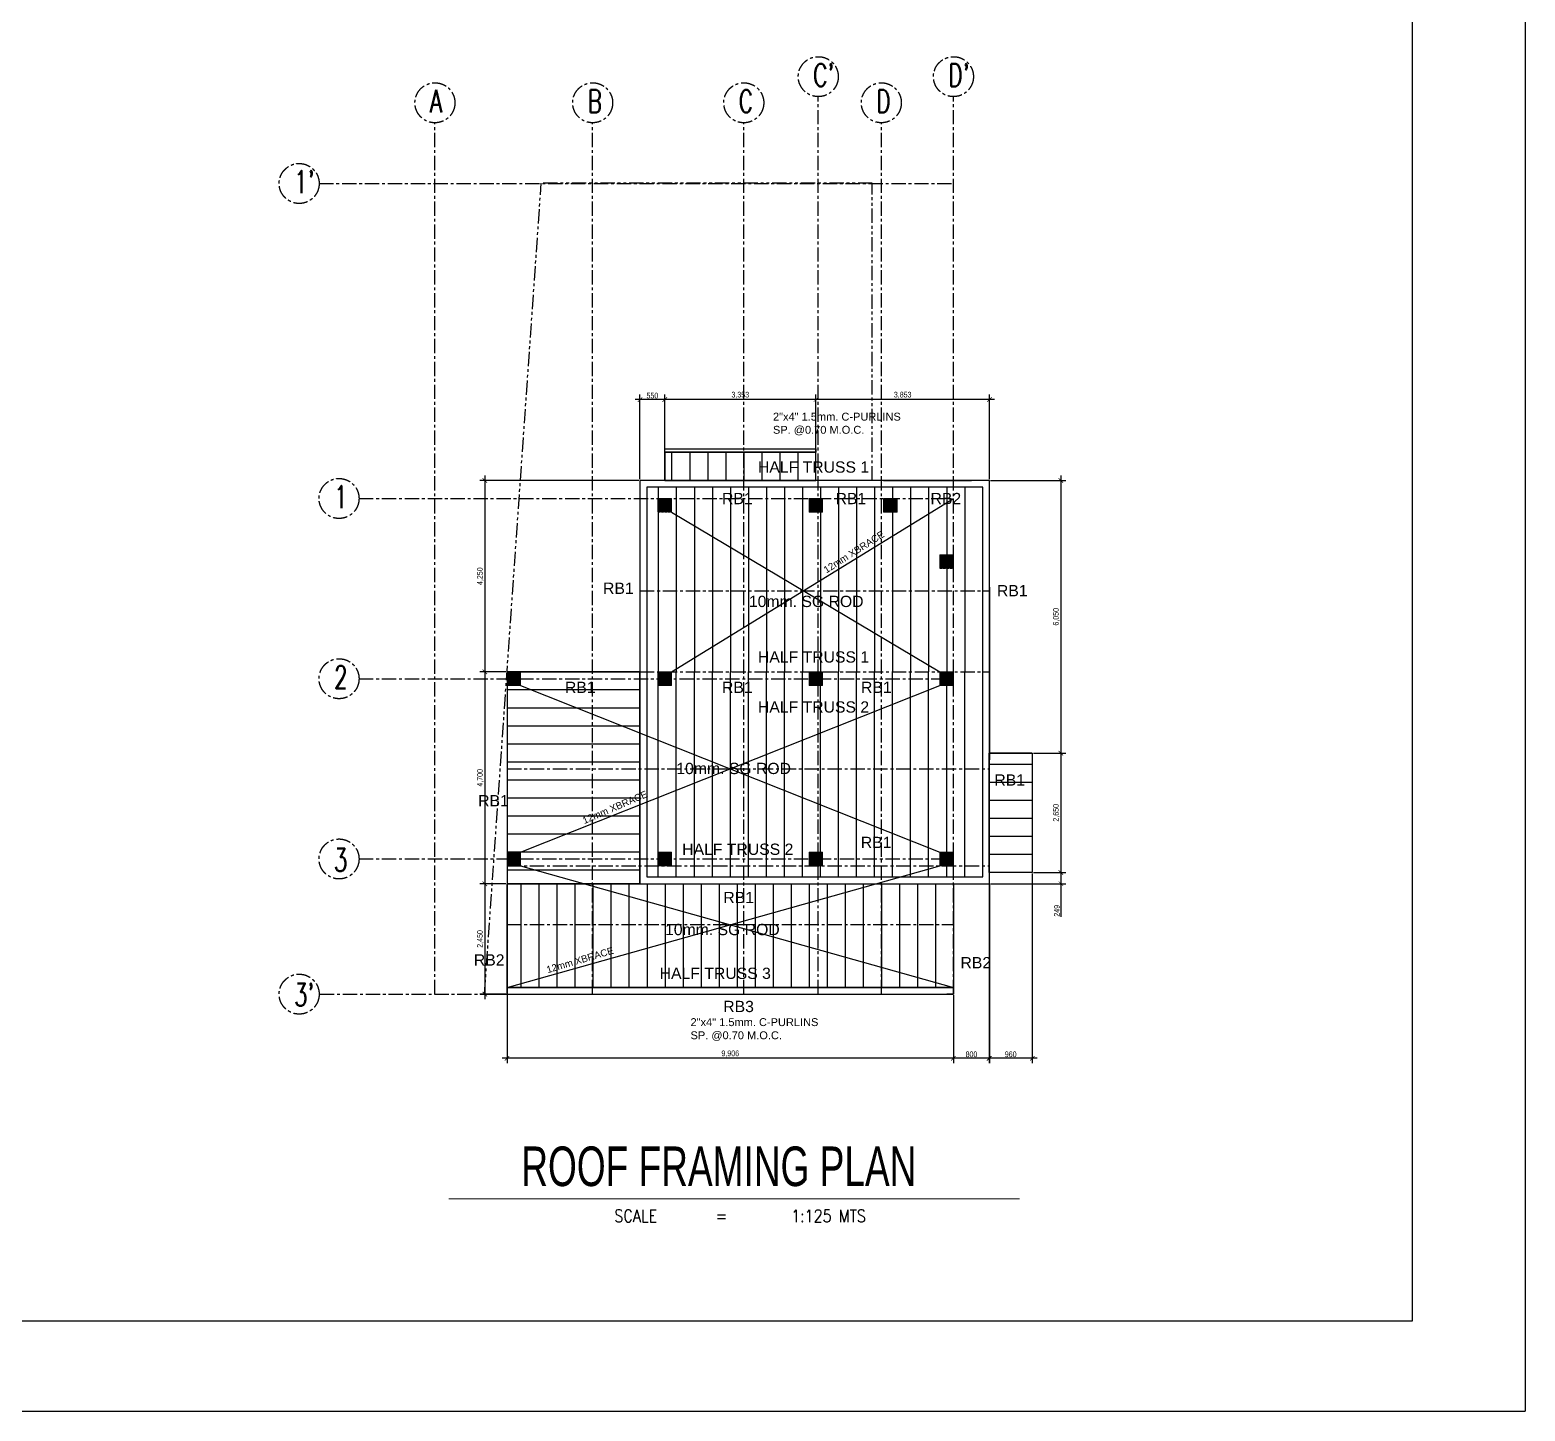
# Model space of a CAD drawing. Header units: millimetres. Extents: x -248340 to 456025, y 261499 to 1049645.
# Drawn here: x 70311 to 103492, y 435004 to 465657 of the extents above; entities that cross this region are included whole.
import ezdxf

# ---------------------------------------------------------------- set-up
doc = ezdxf.new("R2010")
doc.units = ezdxf.units.MM
doc.header["$LTSCALE"] = 8
doc.header["$MEASUREMENT"] = 0
doc.header["$PDMODE"] = 3
doc.header["$PDSIZE"] = 0.3125
for name, pattern in [('CENTER', [50.8, 31.75, -6.35, 6.35, -6.35]), ('CONTINOUS', [0]), ('DASHED', [19.05, 12.7, -6.35]), ('DASHED2', [0.375, 0.25, -0.125]), ('PHANTOM', [63.5, 31.75, -6.35, 6.35, -6.35, 6.35, -6.35])]:
    doc.linetypes.add(name, pattern=pattern)
doc.layers.get('0').update_dxf_attribs({"linetype": 'CONTINUOUS'})
doc.layers.get('DEFPOINTS').update_dxf_attribs({"color": 8, "linetype": 'CONTINUOUS'})
for name, color, linetype, lineweight in [('A-ANNO-DIMS', 211, 'CONTINUOUS', 9), ('DIM', 2, 'CONTINUOUS', 25), ('S_wall', 251, 'CONTINUOUS', 0)]:
    doc.layers.add(name, color=color, linetype=linetype, lineweight=lineweight)
for name, color, linetype in [('ar_column', 7, 'CONTINUOUS'), ('ar_grid', 10, 'CENTER'), ('AR_ROOF', 7, 'CONTINUOUS'), ('ar_wall', 7, 'CONTINOUS'), ('MARK', 7, 'CONTINUOUS'), ('TEXT', 2, 'CONTINUOUS')]:
    doc.layers.add(name, color=color, linetype=linetype)
doc.layers.add('mv', color=30, linetype='CONTINUOUS', plot=False)
doc.styles.add('ARIAL', font='arial.ttf')
doc.styles.add('EN-SCL-DIM', font='swisscl.ttf')
doc.styles.add('ROMANS', font='ROMANS', dxfattribs={"width": 0.8, "bigfont": 'BIGFONT'})
doc.styles.get("Standard").update_dxf_attribs({"font": 'txt.shx', "width": 0.7, "bigfont": 'extfont.shx'})
doc.dimstyles.new('SC50', dxfattribs={"dimscale": 0.5, "dimtxt": 250, "dimasz": 200, "dimexe": 220, "dimexo": 50, "dimgap": 50, "dimtad": 1, "dimdec": 0, "dimrnd": 1, "dimzin": 0, "dimdsep": 46, "dimlunit": 6, "dimtxsty": 'EN-SCL-DIM', "dimblk": 'ARCHTICK', "dimcen": 100, "dimdle": 220, "dimclrd": 1, "dimclre": 1, "dimclrt": 3, "dimadec": 0, "dimazin": 0, "dimtfac": 1, "dimtdec": 0, "dimtofl": 0, "dimtmove": 0, "dimatfit": 3, "dimldrblk": 'OPEN90', "dimfxl": 1, "dimtolj": 1, "dimtzin": 0, "dimarcsym": 1})

# ---------------------------------------------------------------- blocks, each defined once
blk = doc.blocks.new('231')
at = {"layer": 'A-ANNO-DIMS', "color": 0, "linetype": 'DASHED2', "ltscale": 25}
for points in [[(123186, -350749), (123486, -350749), (123486, -350449), (123186, -350449)], [(126539, -350749), (126839, -350749), (126839, -350449), (126539, -350449)], [(128192, -350749), (128492, -350749), (128492, -350449), (128192, -350449)], [(129442, -351999), (129742, -351999), (129742, -351699), (129442, -351699)], [(119836, -354599), (120136, -354599), (120136, -354299), (119836, -354299)], [(123186, -354599), (123486, -354599), (123486, -354299), (123186, -354299)], [(126539, -354599), (126839, -354599), (126839, -354299), (126539, -354299)], [(129442, -354599), (129742, -354599), (129742, -354299), (129442, -354299)], [(119836, -358599), (120136, -358599), (120136, -358299), (119836, -358299)], [(123186, -358599), (123486, -358599), (123486, -358299), (123186, -358299)], [(126539, -358599), (126839, -358599), (126839, -358299), (126539, -358299)], [(129442, -358599), (129742, -358599), (129742, -358299), (129442, -358299)]]:
    blk.add_lwpolyline(points, close=True, dxfattribs=at)
blk = doc.blocks.new('column')
at = {"layer": 'A-ANNO-DIMS', "ltscale": 1.25}
h = blk.add_hatch(dxfattribs=at)
h.set_pattern_fill('ANSI32', color=5, scale=50)
h.paths.add_polyline_path([(50520, -350284), (50820, -350284), (50820, -349984), (50520, -349984)])
at = {"layer": 'A-ANNO-DIMS', "color": 0, "ltscale": 1.25}
blk.add_lwpolyline([(50520, -350284), (50820, -350284), (50820, -349984), (50520, -349984)], close=True, dxfattribs=at)
blk = doc.blocks.new('_ArchTick')
at = {"color": 0, "linetype": 'ByBlock', "const_width": 0.15}
blk.add_lwpolyline([(-0.5, -0.5), (0.5, 0.5)], dxfattribs=at)
blk = doc.blocks.new('*D893')
at = {"layer": 'DEFPOINTS', "color": 0, "lineweight": 30, "ltscale": 1.25, "transparency": 16777216}
for p in [(87753, 457452), (87753, 456283), (91606, 455658)]:
    blk.add_point(p, dxfattribs=at)
at = {"layer": 'DIM', "color": 1, "lineweight": -2, "ltscale": 1.25, "transparency": 16777216}
for p, q in [((87753, 456308), (87753, 457562)), ((91606, 455683), (91606, 457562)), ((91716, 457452), (87643, 457452))]:
    blk.add_line(p, q, dxfattribs=at)
at = {"layer": 'DIM', "color": 1, "lineweight": -2, "ltscale": 1.25, "transparency": 16777216, "xscale": 100, "yscale": 100, "zscale": 100, "rotation": 180}
blk.add_blockref('_ArchTick', (87753, 457452), dxfattribs=at)
at = {"layer": 'DIM', "color": 1, "lineweight": -2, "ltscale": 1.25, "transparency": 16777216, "xscale": 100, "yscale": 100, "zscale": 100}
blk.add_blockref('_ArchTick', (91606, 457452), dxfattribs=at)
at = {"layer": 'DIM', "color": 3, "ltscale": 1.25, "transparency": 16777216, "insert": (89679, 457551), "char_height": 125, "attachment_point": 5, "style": 'EN-SCL-DIM'}
blk.add_mtext('\\A1;3,853', dxfattribs=at)
blk = doc.blocks.new('_Open90')
at = {"color": 0, "linetype": 'ByBlock', "lineweight": -2}
for p, q in [((0, 0), (-1, 0)), ((-0.5, 0.5), (0, 0)), ((0, 0), (-0.5, -0.5))]:
    blk.add_line(p, q, dxfattribs=at)
blk = doc.blocks.new('*D888')
at = {"layer": 'DEFPOINTS', "color": 0, "lineweight": 30, "ltscale": 1.25, "transparency": 16777216}
for p in [(84400, 457452), (84400, 456283), (87753, 456283)]:
    blk.add_point(p, dxfattribs=at)
at = {"layer": 'DIM', "color": 1, "lineweight": -2, "ltscale": 1.25, "transparency": 16777216}
for p, q in [((84400, 456308), (84400, 457562)), ((87753, 456308), (87753, 457562)), ((87863, 457452), (84290, 457452))]:
    blk.add_line(p, q, dxfattribs=at)
at = {"layer": 'DIM', "color": 1, "lineweight": -2, "ltscale": 1.25, "transparency": 16777216, "xscale": 100, "yscale": 100, "zscale": 100, "rotation": 180}
blk.add_blockref('_ArchTick', (84400, 457452), dxfattribs=at)
at = {"layer": 'DIM', "color": 1, "lineweight": -2, "ltscale": 1.25, "transparency": 16777216, "xscale": 100, "yscale": 100, "zscale": 100}
blk.add_blockref('_ArchTick', (87753, 457452), dxfattribs=at)
at = {"layer": 'DIM', "color": 3, "ltscale": 1.25, "transparency": 16777216, "insert": (86076, 457551), "char_height": 125, "attachment_point": 5, "style": 'EN-SCL-DIM'}
blk.add_mtext('\\A1;3,353', dxfattribs=at)
blk = doc.blocks.new('*D889')
at = {"layer": 'DEFPOINTS', "color": 0, "lineweight": 30, "ltscale": 1.25, "transparency": 16777216}
for p in [(83850, 457452), (84400, 456283), (83850, 455658)]:
    blk.add_point(p, dxfattribs=at)
at = {"layer": 'DIM', "color": 1, "lineweight": -2, "ltscale": 1.25, "transparency": 16777216}
for p, q in [((83850, 455683), (83850, 457562)), ((84400, 456308), (84400, 457562)), ((84510, 457452), (83740, 457452))]:
    blk.add_line(p, q, dxfattribs=at)
at = {"layer": 'DIM', "color": 1, "lineweight": -2, "ltscale": 1.25, "transparency": 16777216, "xscale": 100, "yscale": 100, "zscale": 100, "rotation": 180}
blk.add_blockref('_ArchTick', (83850, 457452), dxfattribs=at)
at = {"layer": 'DIM', "color": 1, "lineweight": -2, "ltscale": 1.25, "transparency": 16777216, "xscale": 100, "yscale": 100, "zscale": 100}
blk.add_blockref('_ArchTick', (84400, 457452), dxfattribs=at)
at = {"layer": 'DIM', "color": 3, "ltscale": 1.25, "transparency": 16777216, "insert": (84125, 457541), "char_height": 125, "attachment_point": 5, "style": 'EN-SCL-DIM'}
blk.add_mtext('\\A1;550', dxfattribs=at)
blk = doc.blocks.new('*D894')
at = {"layer": 'DEFPOINTS', "color": 0, "lineweight": 30, "ltscale": 1.25, "transparency": 16777216}
for p in [(83850, 455658), (80407, 451408), (80900, 451408)]:
    blk.add_point(p, dxfattribs=at)
at = {"layer": 'DIM', "color": 1, "lineweight": -2, "ltscale": 1.25, "transparency": 16777216}
for p, q in [((83825, 455658), (80297, 455658)), ((80407, 455768), (80407, 451298)), ((80875, 451408), (80297, 451408))]:
    blk.add_line(p, q, dxfattribs=at)
at = {"layer": 'DIM', "color": 1, "lineweight": -2, "ltscale": 1.25, "transparency": 16777216, "xscale": 100, "yscale": 100, "zscale": 100}
for p, rotation in [((80407, 455658), 90), ((80407, 451408), 270)]:
    blk.add_blockref('_ArchTick', p, dxfattribs=dict(at, rotation=rotation))
at = {"layer": 'DIM', "color": 3, "ltscale": 1.25, "transparency": 16777216, "insert": (80308, 453533), "char_height": 125, "attachment_point": 5, "rotation": 90, "style": 'EN-SCL-DIM'}
blk.add_mtext('\\A1;4,250', dxfattribs=at)
blk = doc.blocks.new('*D895')
at = {"layer": 'DEFPOINTS', "color": 0, "lineweight": 30, "ltscale": 1.25, "transparency": 16777216}
for p in [(80900, 451408), (80407, 446708), (80900, 446708)]:
    blk.add_point(p, dxfattribs=at)
at = {"layer": 'DIM', "color": 1, "lineweight": -2, "ltscale": 1.25, "transparency": 16777216}
for p, q in [((80875, 451408), (80297, 451408)), ((80407, 451518), (80407, 446598)), ((80875, 446708), (80297, 446708))]:
    blk.add_line(p, q, dxfattribs=at)
at = {"layer": 'DIM', "color": 1, "lineweight": -2, "ltscale": 1.25, "transparency": 16777216, "xscale": 100, "yscale": 100, "zscale": 100}
for p, rotation in [((80407, 451408), 90), ((80407, 446708), 270)]:
    blk.add_blockref('_ArchTick', p, dxfattribs=dict(at, rotation=rotation))
at = {"layer": 'DIM', "color": 3, "ltscale": 1.25, "transparency": 16777216, "insert": (80308, 449058), "char_height": 125, "attachment_point": 5, "rotation": 90, "style": 'EN-SCL-DIM'}
blk.add_mtext('\\A1;4,700', dxfattribs=at)
blk = doc.blocks.new('*D890')
at = {"layer": 'DEFPOINTS', "color": 0, "lineweight": 30, "ltscale": 1.25, "transparency": 16777216}
for p in [(80900, 446708), (80407, 444258), (80900, 444258)]:
    blk.add_point(p, dxfattribs=at)
at = {"layer": 'DIM', "color": 1, "lineweight": -2, "ltscale": 1.25, "transparency": 16777216}
for p, q in [((80875, 446708), (80297, 446708)), ((80407, 446818), (80407, 444148)), ((80875, 444258), (80297, 444258))]:
    blk.add_line(p, q, dxfattribs=at)
at = {"layer": 'DIM', "color": 1, "lineweight": -2, "ltscale": 1.25, "transparency": 16777216, "xscale": 100, "yscale": 100, "zscale": 100}
for p, rotation in [((80407, 446708), 90), ((80407, 444258), 270)]:
    blk.add_blockref('_ArchTick', p, dxfattribs=dict(at, rotation=rotation))
at = {"layer": 'DIM', "color": 3, "ltscale": 1.25, "transparency": 16777216, "insert": (80308, 445483), "char_height": 125, "attachment_point": 5, "rotation": 90, "style": 'EN-SCL-DIM'}
blk.add_mtext('\\A1;2,450', dxfattribs=at)
blk = doc.blocks.new('*D896')
at = {"layer": 'DEFPOINTS', "color": 0, "lineweight": 30, "ltscale": 1.25, "transparency": 16777216}
for p in [(91606, 455658), (92556, 449607), (93190, 449607)]:
    blk.add_point(p, dxfattribs=at)
at = {"layer": 'DIM', "color": 1, "lineweight": -2, "ltscale": 1.25, "transparency": 16777216}
for p, q in [((91631, 455658), (93300, 455658)), ((93190, 455768), (93190, 449497)), ((92581, 449607), (93300, 449607))]:
    blk.add_line(p, q, dxfattribs=at)
at = {"layer": 'DIM', "color": 1, "lineweight": -2, "ltscale": 1.25, "transparency": 16777216, "xscale": 100, "yscale": 100, "zscale": 100}
for p, rotation in [((93190, 455658), 90), ((93190, 449607), 270)]:
    blk.add_blockref('_ArchTick', p, dxfattribs=dict(at, rotation=rotation))
at = {"layer": 'DIM', "color": 3, "ltscale": 1.25, "transparency": 16777216, "insert": (93091, 452633), "char_height": 125, "attachment_point": 5, "rotation": 90, "style": 'EN-SCL-DIM'}
blk.add_mtext('\\A1;6,050', dxfattribs=at)
blk = doc.blocks.new('*D897')
at = {"layer": 'DEFPOINTS', "color": 0, "lineweight": 30, "ltscale": 1.25, "transparency": 16777216}
for p in [(92556, 449607), (92556, 446957), (93190, 446957)]:
    blk.add_point(p, dxfattribs=at)
at = {"layer": 'DIM', "color": 1, "lineweight": -2, "ltscale": 1.25, "transparency": 16777216}
for p, q in [((92581, 449607), (93300, 449607)), ((93190, 449717), (93190, 446847)), ((92581, 446957), (93300, 446957))]:
    blk.add_line(p, q, dxfattribs=at)
at = {"layer": 'DIM', "color": 1, "lineweight": -2, "ltscale": 1.25, "transparency": 16777216, "xscale": 100, "yscale": 100, "zscale": 100}
for p, rotation in [((93190, 449607), 90), ((93190, 446957), 270)]:
    blk.add_blockref('_ArchTick', p, dxfattribs=dict(at, rotation=rotation))
at = {"layer": 'DIM', "color": 3, "ltscale": 1.25, "transparency": 16777216, "insert": (93091, 448282), "char_height": 125, "attachment_point": 5, "rotation": 90, "style": 'EN-SCL-DIM'}
blk.add_mtext('\\A1;2,650', dxfattribs=at)
blk = doc.blocks.new('*D898')
at = {"layer": 'DEFPOINTS', "color": 0, "lineweight": 30, "ltscale": 1.25, "transparency": 16777216}
for p in [(92556, 446957), (91606, 446708), (93190, 446708)]:
    blk.add_point(p, dxfattribs=at)
at = {"layer": 'DIM', "color": 1, "lineweight": -2, "ltscale": 1.25, "transparency": 16777216}
for p, q in [((92581, 446957), (93300, 446957)), ((93190, 447067), (93190, 446708)), ((91631, 446708), (93300, 446708)), ((93190, 446708), (93190, 445973))]:
    blk.add_line(p, q, dxfattribs=at)
at = {"layer": 'DIM', "color": 1, "lineweight": -2, "ltscale": 1.25, "transparency": 16777216, "xscale": 100, "yscale": 100, "zscale": 100}
for p, rotation in [((93190, 446957), 90), ((93190, 446708), 270)]:
    blk.add_blockref('_ArchTick', p, dxfattribs=dict(at, rotation=rotation))
at = {"layer": 'DIM', "color": 3, "ltscale": 1.25, "transparency": 16777216, "insert": (93101, 446107), "char_height": 125, "attachment_point": 5, "rotation": 90, "style": 'EN-SCL-DIM'}
blk.add_mtext('\\A1;249', dxfattribs=at)
blk = doc.blocks.new('*D899')
at = {"layer": 'DEFPOINTS', "color": 0, "lineweight": 30, "ltscale": 1.25, "transparency": 16777216}
for p in [(91596, 446957), (92556, 446957), (91596, 442833)]:
    blk.add_point(p, dxfattribs=at)
at = {"layer": 'DIM', "color": 1, "lineweight": -2, "ltscale": 1.25, "transparency": 16777216}
for p, q in [((91596, 446932), (91596, 442723)), ((92556, 446932), (92556, 442723)), ((92666, 442833), (91486, 442833))]:
    blk.add_line(p, q, dxfattribs=at)
at = {"layer": 'DIM', "color": 1, "lineweight": -2, "ltscale": 1.25, "transparency": 16777216, "xscale": 100, "yscale": 100, "zscale": 100, "rotation": 180}
blk.add_blockref('_ArchTick', (91596, 442833), dxfattribs=at)
at = {"layer": 'DIM', "color": 1, "lineweight": -2, "ltscale": 1.25, "transparency": 16777216, "xscale": 100, "yscale": 100, "zscale": 100}
blk.add_blockref('_ArchTick', (92556, 442833), dxfattribs=at)
at = {"layer": 'DIM', "color": 3, "ltscale": 1.25, "transparency": 16777216, "insert": (92076, 442922), "char_height": 125, "attachment_point": 5, "style": 'EN-SCL-DIM'}
blk.add_mtext('\\A1;960', dxfattribs=at)
blk = doc.blocks.new('*D891')
at = {"layer": 'DEFPOINTS', "color": 0, "lineweight": 30, "ltscale": 1.25, "transparency": 16777216}
for p in [(91606, 446708), (90806, 444257), (90806, 442833)]:
    blk.add_point(p, dxfattribs=at)
at = {"layer": 'DIM', "color": 1, "lineweight": -2, "ltscale": 1.25, "transparency": 16777216}
for p, q in [((91606, 446683), (91606, 442723)), ((90806, 444232), (90806, 442723)), ((91716, 442833), (90696, 442833))]:
    blk.add_line(p, q, dxfattribs=at)
at = {"layer": 'DIM', "color": 1, "lineweight": -2, "ltscale": 1.25, "transparency": 16777216, "xscale": 100, "yscale": 100, "zscale": 100, "rotation": 180}
blk.add_blockref('_ArchTick', (90806, 442833), dxfattribs=at)
at = {"layer": 'DIM', "color": 1, "lineweight": -2, "ltscale": 1.25, "transparency": 16777216, "xscale": 100, "yscale": 100, "zscale": 100}
blk.add_blockref('_ArchTick', (91606, 442833), dxfattribs=at)
at = {"layer": 'DIM', "color": 3, "ltscale": 1.25, "transparency": 16777216, "insert": (91206, 442922), "char_height": 125, "attachment_point": 5, "style": 'EN-SCL-DIM'}
blk.add_mtext('\\A1;800', dxfattribs=at)
blk = doc.blocks.new('*D892')
at = {"layer": 'DEFPOINTS', "color": 0, "lineweight": 30, "ltscale": 1.25, "transparency": 16777216}
for p in [(80900, 444258), (90806, 444258), (80900, 442833)]:
    blk.add_point(p, dxfattribs=at)
at = {"layer": 'DIM', "color": 1, "lineweight": -2, "ltscale": 1.25, "transparency": 16777216}
for p, q in [((80900, 444233), (80900, 442723)), ((90806, 444233), (90806, 442723)), ((90916, 442833), (80790, 442833))]:
    blk.add_line(p, q, dxfattribs=at)
at = {"layer": 'DIM', "color": 1, "lineweight": -2, "ltscale": 1.25, "transparency": 16777216, "xscale": 100, "yscale": 100, "zscale": 100, "rotation": 180}
blk.add_blockref('_ArchTick', (80900, 442833), dxfattribs=at)
at = {"layer": 'DIM', "color": 1, "lineweight": -2, "ltscale": 1.25, "transparency": 16777216, "xscale": 100, "yscale": 100, "zscale": 100}
blk.add_blockref('_ArchTick', (90806, 442833), dxfattribs=at)
at = {"layer": 'DIM', "color": 3, "ltscale": 1.25, "transparency": 16777216, "insert": (85853, 442932), "char_height": 125, "attachment_point": 5, "style": 'EN-SCL-DIM'}
blk.add_mtext('\\A1;9,906', dxfattribs=at)

msp = doc.modelspace()

# ---------------------------------------------------------------- linework, layer by layer
at = {"color": 2, "ltscale": 1.25}
for p, q in [((84399.527, 456282.597), (84399.527, 456357.597)), ((87752.727, 456357.597), (87752.727, 456282.597))]:
    msp.add_line(p, q, dxfattribs=at)
at = {"color": 2, "linetype": 'CENTER', "ltscale": 1.25}
for p, q in [((83849.527, 453211.019), (91605.927, 453211.019)), ((83849.527, 451407.597), (91605.927, 451407.597)), ((80899.527, 449257.669), (91605.927, 449257.669)), ((80899.527, 447107.597), (91605.927, 447107.597)), ((80899.394, 445799.794), (90805.927, 445799.794))]:
    msp.add_line(p, q, dxfattribs=at)
at = {"layer": 'A-ANNO-DIMS', "color": 0, "ltscale": 1.25}
for points in [[(87602.727, 454957.597), (87902.727, 454957.597), (87902.727, 455257.597), (87602.727, 455257.597)], [(89255.927, 454957.597), (89555.927, 454957.597), (89555.927, 455257.597), (89255.927, 455257.597)], [(90505.927, 453707.597), (90805.927, 453707.597), (90805.927, 454007.597), (90505.927, 454007.597)]]:
    msp.add_lwpolyline(points, close=True, dxfattribs=at)
at = {"layer": 'ar_grid', "ltscale": 1.25}
for p, q in [((87805.927, 444257.597), (87805.927, 464175.766)), ((90805.927, 444257.597), (90805.927, 464175.766)), ((79299.527, 444257.597), (79299.527, 463595.79)), ((82799.527, 444257.597), (82799.527, 463595.79)), ((86152.727, 444257.597), (86152.727, 463595.79)), ((89205.927, 444257.597), (89205.927, 463595.79)), ((76730.01, 462248.545), (90805.927, 462248.545)), ((77614.896, 455257.597), (90805.927, 455257.597)), ((77614.896, 451257.597), (90805.927, 451257.597)), ((77614.896, 447257.597), (90805.927, 447257.597)), ((76748.176, 444257.597), (90805.927, 444257.597))]:
    msp.add_line(p, q, dxfattribs=at)
for centre in [(87805.927, 464619.362), (90805.927, 464619.362), (79299.527, 464039.386), (82799.527, 464039.386), (86152.727, 464039.386), (89205.927, 464039.386), (76286.413, 462248.545), (77171.3, 455257.597), (77171.3, 451257.597), (77171.3, 447257.597), (76286.413, 444257.597)]:
    msp.add_circle(centre, 443.596, dxfattribs=at)
at = {"layer": 'AR_ROOF', "color": 2, "ltscale": 1.25}
for p, q in [((84399.527, 456357.597), (87752.727, 456357.597)), ((84399.527, 456282.597), (87752.727, 456282.597)), ((84552.727, 456282.597), (84552.727, 455657.597)), ((84952.727, 456282.597), (84952.727, 455657.597)), ((85352.727, 456282.597), (85352.727, 455657.597)), ((85752.727, 456282.597), (85752.727, 455657.597)), ((86152.727, 456282.597), (86152.727, 455657.597)), ((86552.727, 456282.597), (86552.727, 455657.597)), ((86952.727, 456282.597), (86952.727, 455657.597)), ((87352.727, 456282.597), (87352.727, 455657.597)), ((84255.927, 455507.597), (84255.927, 451407.597)), ((84549.527, 451407.597), (90805.927, 455257.597)), ((84655.927, 455507.597), (84655.927, 451407.597)), ((85055.927, 455507.597), (85055.927, 451407.597)), ((85455.927, 455507.597), (85455.927, 451407.597)), ((85855.927, 455507.597), (85855.927, 451407.597)), ((86255.927, 455507.597), (86255.927, 451407.597)), ((86655.927, 455507.597), (86655.927, 451407.597)), ((87055.927, 455507.597), (87055.927, 451407.597)), ((87455.927, 455507.597), (87455.927, 451407.597)), ((87855.927, 455507.597), (87855.927, 451407.597)), ((88255.927, 455507.597), (88255.927, 451407.597)), ((88655.927, 455507.597), (88655.927, 451407.597)), ((89055.927, 455507.597), (89055.927, 451407.597)), ((89455.927, 455507.597), (89455.927, 451407.597)), ((89855.927, 455507.597), (89855.927, 451407.597)), ((90255.927, 455507.597), (90255.927, 451407.597)), ((90655.927, 455507.597), (90655.927, 451407.597)), ((91055.927, 455507.597), (91055.927, 451407.597)), ((84549.527, 454957.597), (90505.927, 451407.741)), ((84255.927, 446858.052), (84255.927, 451407.597)), ((84655.927, 446858.052), (84655.927, 451407.597)), ((85055.927, 446858.052), (85055.927, 451407.597)), ((85455.927, 446858.052), (85455.927, 451407.597)), ((85855.927, 446858.052), (85855.927, 451407.597)), ((86255.927, 446858.052), (86255.927, 451407.597)), ((86655.927, 446858.052), (86655.927, 451407.597)), ((87055.927, 446858.052), (87055.927, 451407.597)), ((87455.927, 446858.052), (87455.927, 451407.597)), ((87855.927, 446858.052), (87855.927, 451407.597)), ((88255.927, 446858.052), (88255.927, 451407.597)), ((88655.927, 446858.052), (88655.927, 451407.597)), ((89055.927, 446858.052), (89055.927, 451407.597)), ((89455.927, 446858.052), (89455.927, 451407.597)), ((89855.927, 446858.052), (89855.927, 451407.597)), ((90255.927, 446858.052), (90255.927, 451407.597)), ((90655.927, 446858.052), (90655.927, 451407.597)), ((91055.927, 446858.052), (91055.927, 451407.597)), ((83849.527, 451007.597), (80899.527, 451007.597)), ((81199.527, 447407.597), (90505.927, 451107.741)), ((81199.527, 451107.597), (90505.927, 447407.741)), ((83849.527, 450607.597), (80899.527, 450607.597)), ((83849.527, 450207.597), (80899.527, 450207.597)), ((83849.527, 449807.597), (80899.527, 449807.597)), ((83849.527, 449407.597), (80899.527, 449407.597)), ((92555.927, 449357.47), (91595.982, 449357.47)), ((83849.527, 449007.597), (80899.527, 449007.597)), ((92555.927, 448957.47), (91595.982, 448957.47)), ((83849.527, 448607.597), (80899.527, 448607.597)), ((92555.927, 448557.47), (91595.982, 448557.47)), ((83849.527, 448207.597), (80899.527, 448207.597)), ((92555.927, 448157.47), (91595.982, 448157.47)), ((83849.527, 447807.597), (80899.527, 447807.597)), ((92555.927, 447757.47), (91595.982, 447757.47)), ((83849.527, 447407.597), (80899.527, 447407.597)), ((92555.927, 447357.47), (91595.982, 447357.47)), ((80899.527, 444407.597), (90505.927, 447107.741)), ((83849.527, 447007.597), (80899.527, 447007.597)), ((81199.527, 447107.597), (90805.927, 444407.597)), ((81205.927, 446708.052), (81205.927, 444407.597)), ((81605.927, 446708.052), (81605.927, 444407.597)), ((82005.927, 446708.052), (82005.927, 444407.597)), ((82405.927, 446708.052), (82405.927, 444407.597)), ((82805.927, 446708.052), (82805.927, 444407.597)), ((83205.927, 446708.052), (83205.927, 444407.597)), ((83605.927, 446708.052), (83605.927, 444407.597)), ((84005.927, 446708.052), (84005.927, 444407.597)), ((84405.927, 446708.052), (84405.927, 444407.597)), ((84805.927, 446708.052), (84805.927, 444407.597)), ((85205.927, 446708.052), (85205.927, 444407.597)), ((85605.927, 446708.052), (85605.927, 444407.597)), ((86005.927, 446708.052), (86005.927, 444407.597)), ((86405.927, 446708.052), (86405.927, 444407.597)), ((86805.927, 446708.052), (86805.927, 444407.597)), ((87205.927, 446708.052), (87205.927, 444407.597)), ((87605.927, 446708.052), (87605.927, 444407.597)), ((88005.927, 446708.052), (88005.927, 444407.597)), ((88405.927, 446708.052), (88405.927, 444407.597)), ((88805.927, 446708.052), (88805.927, 444407.597)), ((89205.927, 446708.052), (89205.927, 444407.597)), ((89605.927, 446708.052), (89605.927, 444407.597)), ((90005.927, 446708.052), (90005.927, 444407.597)), ((90405.927, 446708.052), (90405.927, 444407.597)), ((80399.527, 444257.597), (90805.927, 444257.597))]:
    msp.add_line(p, q, dxfattribs=at)
at = {"layer": 'AR_ROOF', "ltscale": 1.25}
for p, q in [((80899.527, 444257.597), (80899.527, 444407.597)), ((80899.527, 444407.597), (90805.927, 444407.597))]:
    msp.add_line(p, q, dxfattribs=at)
at = {"layer": 'AR_ROOF', "color": 2, "ltscale": 1.25}
for points in [[(87752.727, 456282.597), (84399.527, 456282.597), (84399.527, 455657.597), (87752.727, 455657.597)], [(91605.927, 455657.597), (83849.527, 455657.597), (83849.527, 446708.052), (91605.927, 446708.052)], [(91455.927, 455507.597), (83999.527, 455507.597), (83999.527, 446858.052), (91455.927, 446858.052)], [(83849.527, 451407.597), (80899.527, 451407.597), (80899.527, 446708.052), (83849.527, 446708.052)], [(91595.982, 449607.453), (92555.927, 449607.453), (92555.927, 446957.47), (91595.982, 446957.47)], [(80899.527, 446708.052), (90805.927, 446708.052), (90805.927, 444407.597), (80899.527, 444407.597)]]:
    msp.add_lwpolyline(points, close=True, dxfattribs=at)
at = {"layer": 'ar_wall', "linetype": 'PHANTOM', "ltscale": 1.25}
for p, q in [((80399.527, 444257.597), (81658.268, 462257.597)), ((89005.927, 462257.597), (81658.268, 462257.597)), ((89005.927, 455657.597), (89005.927, 462257.597))]:
    msp.add_line(p, q, dxfattribs=at)
at = {"layer": 'ar_wall', "ltscale": 1.25}
for p, q in [((89255.927, 455657.597), (89405.927, 455657.597)), ((91605.927, 453290.065), (91605.927, 449457.453)), ((80899.527, 451407.597), (80899.527, 444257.597)), ((92555.927, 449607.453), (92555.927, 446957.47)), ((92555.927, 446957.47), (91605.927, 446957.539)), ((90805.927, 446708.052), (90805.927, 444257.453)), ((80899.527, 444257.597), (81049.527, 444257.597)), ((90805.927, 444257.453), (90655.927, 444257.453))]:
    msp.add_line(p, q, dxfattribs=at)
at = {"layer": 'MARK', "ltscale": 1.25}
for p, q in [((84399.527, 455657.597), (84399.527, 456282.597)), ((87752.727, 455657.597), (87752.727, 456282.597)), ((89405.927, 455657.597), (91205.927, 455657.597)), ((80899.527, 451407.597), (83849.527, 451407.597)), ((92555.927, 449607.453), (91605.927, 449607.453)), ((83849.527, 446708.052), (80899.527, 446708.052))]:
    msp.add_line(p, q, dxfattribs=at)
at = {"layer": 'mv', "color": 6}
for p, q in [((103491.713, 494404.096), (103491.713, 435004.096)), ((100991.713, 437004.096), (100991.713, 492404.096)), ((21391.713, 437004.096), (100991.713, 437004.096)), ((19391.713, 435004.096), (103491.713, 435004.096))]:
    msp.add_line(p, q, dxfattribs=at)
at = {"layer": 'S_wall', "ltscale": 1.25}
msp.add_line((79608.246, 439716.676), (92269.636, 439716.676), dxfattribs=at)

# ---------------------------------------------------------------- block references
at = {"layer": 'ar_column', "color": 0}
for p in [(33729.386, 805242.043), (37082.586, 805242.043), (38735.786, 805242.043), (39985.786, 803992.043), (30379.386, 801392.043), (33729.386, 801392.043), (37082.586, 801392.043), (39985.786, 801392.187), (30379.386, 797392.043), (33729.386, 797392.043), (37082.586, 797392.043), (39985.786, 797392.187)]:
    msp.add_blockref('column', p, dxfattribs=at)
at = {"layer": 'AR_ROOF'}
msp.add_blockref('231', (-38936.36, 805706.39), dxfattribs=at)

# ---------------------------------------------------------------- texts
at = {"color": 3, "linetype": 'DASHED', "ltscale": 1.25, "attachment_point": 1, "style": 'ARIAL'}
for s, insert, char_height, width in [('2"x4" 1.5mm. C-PURLINS\\PSP. @0.70 M.O.C.', (86800.795, 457161.348), 175.09326, 3376.81564), ('HALF TRUSS 1', (86467.531, 456080.645), 250.27395, 3542.48389), ('RB1', (85670.082, 455381.712), 250.274, 3542.48389), ('RB1', (88189.655, 455381.712), 250.274, 3542.48389), ('RB2', (90296.729, 455381.712), 250.274, 3542.48389), ('RB1', (83029.819, 453390.893), 250.274, 3542.48389), ('RB1', (91771.787, 453336.92), 250.274, 3542.48389), ('10mm. SG ROD', (86266.876, 453098.869), 250.27395, 3542.48389), ('HALF TRUSS 1', (86467.531, 451865.704), 250.27395, 3542.48389), ('RB1', (82185.127, 451191.441), 250.274, 3542.48389), ('RB1', (85670.082, 451191.441), 250.274, 3542.48389), ('RB1', (88755.235, 451191.441), 250.274, 3542.48389), ('HALF TRUSS 2', (86467.531, 450755.919), 250.27395, 3542.48389), ('10mm. SG ROD', (84655.927, 449391.805), 250.27395, 3542.48389), ('RB1', (91714.684, 449135.484), 250.274, 3542.48389), ('RB1', (80258.721, 448675.674), 250.274, 3542.48389), ('RB1', (88750.643, 447750.13), 250.274, 3542.48389), ('HALF TRUSS 2', (84786.384, 447598.597), 250.27395, 3542.48389), ('RB1', (85700.749, 446527.056), 250.274, 3542.48389), ('10mm. SG ROD', (84405.927, 445816.805), 250.27395, 3542.48389), ('RB2', (80163.547, 445141.677), 250.274, 3542.48389), ('RB2', (90962.313, 445080.824), 250.274, 3542.48389), ('HALF TRUSS 3', (84287.03, 444845.168), 250.27395, 3542.48389), ('RB3', (85697.729, 444109.349), 250.274, 3542.48389), ('2"x4" 1.5mm. C-PURLINS\\PSP. @0.70 M.O.C.', (84971.3, 443723.792), 175.09326, 3376.81564)]:
    msp.add_mtext(s, dxfattribs=dict(at, insert=insert, char_height=char_height, width=width))
at = {"color": 3, "linetype": 'DASHED', "ltscale": 1.25, "char_height": 154.29963, "width": 2184.02256, "attachment_point": 1, "style": 'ARIAL'}
for insert, rotation in [((87902.342, 453721.545), 32.4553907), ((82552.777, 448171.927), 23.2137156), ((81756.945, 444868.45), 16.5885432)]:
    msp.add_mtext('12mm XBRACE', dxfattribs=dict(at, insert=insert, rotation=rotation))
at = {"layer": 'ar_grid', "ltscale": 1.25, "char_height": 500, "attachment_point": 1}
for s, insert in [("C'", (87695.228, 464903.698)), ("D'", (90695.228, 464903.698)), ('A', (79188.828, 464323.722)), ('B', (82688.828, 464323.722)), ('C', (86042.028, 464323.722)), ('D', (89095.228, 464323.722)), ("1'", (76175.715, 462532.881)), ('1', (77060.601, 455541.933)), ('2', (77060.601, 451541.933)), ('3', (77057.088, 447486.215)), ("3'", (76173.176, 444494.538))]:
    msp.add_mtext_dynamic_manual_height_columns(s, width=0.40068, gutter_width=1, heights=[0], dxfattribs=dict(at, insert=insert))
at = {"layer": 'MARK', "style": 'ROMANS', "width": 0.85}
msp.add_text('SCALE       =        1:125 MTS', height=274.43234, dxfattribs=at).set_placement((83280.687, 439199.949))
at = {"layer": 'TEXT', "insert": (81215.239, 440876.388), "char_height": 878.18348, "width": 11830.07864, "attachment_point": 1}
msp.add_mtext('{\\fFranklin Gothic Heavy|b0|i0|c0|p34;ROOF FRAMING PLAN}', dxfattribs=at)

# ---------------------------------------------------------------- dimensions: what is measured, and where the dimension line sits
at = {"layer": 'DIM', "color": 0, "ltscale": 1.25}
for base, p1, p2, picture, middle in [((83849.527, 457451.925), (84399.527, 456282.597), (83849.527, 455657.597), '*D889', (84124.527, 457540.941)), ((84399.527, 457451.925), (87752.727, 456282.597), (84399.527, 456282.597), '*D888', (86076.127, 457551.344)), ((87752.727, 457451.925), (91605.927, 455657.597), (87752.727, 456282.597), '*D893', (89679.327, 457551.344)), ((91595.982, 442833.16), (92555.927, 446957.47), (91595.982, 446957.47), '*D899', (92075.954, 442922.176)), ((90805.927, 442833.16), (91605.927, 446708.052), (90805.927, 444257.453), '*D891', (91205.927, 442922.176)), ((80899.527, 442833.16), (90805.927, 444257.597), (80899.527, 444257.597), '*D892', (85852.727, 442932.497))]:
    dim = msp.add_linear_dim(base=base, p1=p1, p2=p2, dimstyle='SC50', dxfattribs=at)
    dim.commit()
    dim.dimension.update_dxf_attribs({"geometry": picture, "text_midpoint": middle})
for base, p1, p2, picture, middle in [((80407.175, 451407.597), (83849.527, 455657.597), (80899.527, 451407.597), '*D894', (80307.839, 453532.597)), ((93190.423, 449607.453), (91605.927, 455657.597), (92555.927, 449607.453), '*D896', (93091.087, 452632.525)), ((80406.985, 446708.052), (80899.527, 451407.597), (80899.527, 446708.052), '*D895', (80307.649, 449057.825)), ((93190.423, 446957.47), (92555.927, 449607.453), (92555.927, 446957.47), '*D897', (93091.087, 448282.461)), ((80406.985, 444257.597), (80899.527, 446708.052), (80899.527, 444257.597), '*D890', (80307.649, 445482.825))]:
    dim = msp.add_linear_dim(base=base, p1=p1, p2=p2, angle=90, dimstyle='SC50', dxfattribs=at)
    dim.commit()
    dim.dimension.update_dxf_attribs({"geometry": picture, "text_midpoint": middle})
dim = msp.add_linear_dim(base=(93190.423, 446708.052), p1=(92555.927, 446957.47), p2=(91605.927, 446708.052), angle=90, dimstyle='SC50', dxfattribs=at)
dim.commit()
dim.dimension.update_dxf_attribs({"geometry": '*D898', "text_midpoint": (93190.423, 446107.486), "dimtype": 160})

doc.saveas('drawing.dxf')
